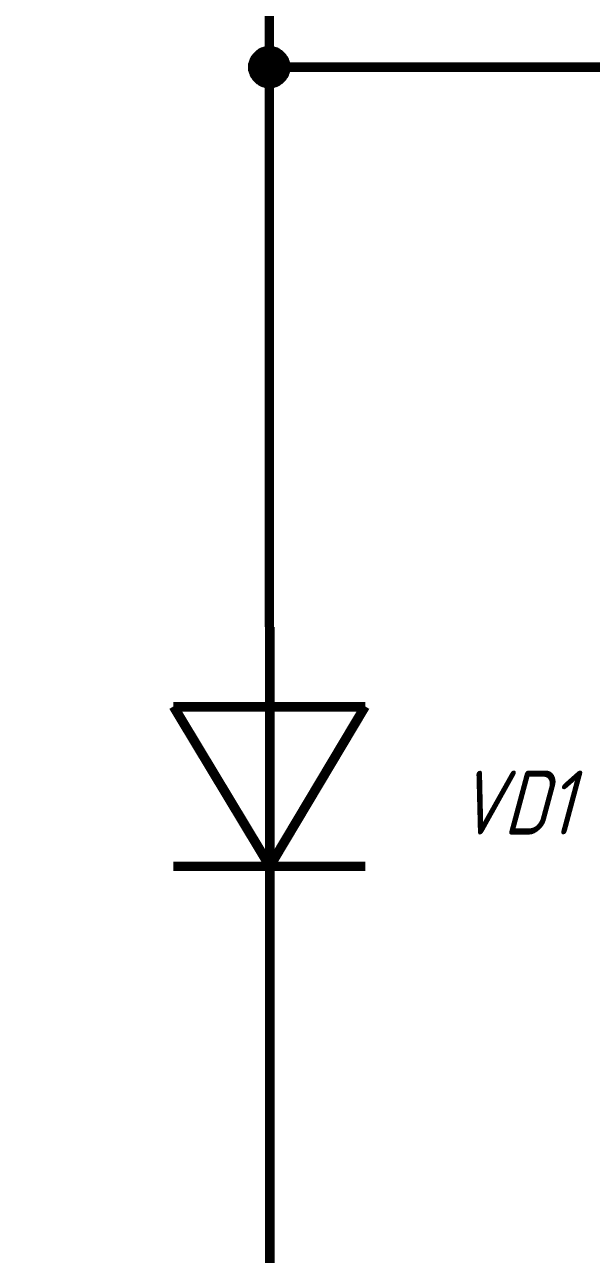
# Paper-space layout 'Layout1' of a CAD drawing. Extents: x -1 to 840, y -1 to 593.
# Drawn here: x 153.22 to 170.93, y 91.37 to 129.83 of the extents above; entities that cross this region are included whole.
import ezdxf

# ---------------------------------------------------------------- set-up
doc = ezdxf.new("R2010")
doc.units = 0
doc.header["$MEASUREMENT"] = 0
doc.layers.add('Sheet', color=255, linetype='CONTINUOUS')
doc.styles.add('GOST type A0', font='', dxfattribs={"oblique": 15, "height": 3.5})
doc.styles.get('GOST type A0').set_extended_font_data('GOST type A')

psp = doc.layouts.get("Layout1")

# ---------------------------------------------------------------- linework, layer by layer
at = {"layer": 'Sheet', "color": 7}
for points, const_width in [([(153.365, 141), (160.865, 141), (160.865, 128.496), (190.85, 128.496), (190.85, 125.995)], 0.3), ([(160.352, 128.496), (160.352, 128.527), (160.352, 128.543), (160.352, 128.574), (160.368, 128.605), (160.368, 128.62), (160.384, 128.651), (160.384, 128.667), (160.399, 128.698), (160.399, 128.713), (160.415, 128.745), (160.43, 128.76), (160.446, 128.776), (160.461, 128.807), (160.477, 128.822), (160.492, 128.838), (160.508, 128.853), (160.523, 128.869), (160.539, 128.884), (160.554, 128.9), (160.585, 128.915), (160.601, 128.931), (160.616, 128.946), (160.648, 128.962), (160.663, 128.962), (160.694, 128.978), (160.71, 128.978), (160.741, 128.993), (160.756, 128.993), (160.787, 129.009), (160.818, 129.009), (160.834, 129.009), (160.865, 129.009)], 0.3), ([(160.352, 128.496), (160.352, 128.527), (160.352, 128.543), (160.352, 128.574), (160.368, 128.605), (160.368, 128.62), (160.384, 128.651), (160.384, 128.667), (160.399, 128.698), (160.399, 128.713), (160.415, 128.745), (160.43, 128.76), (160.446, 128.776), (160.461, 128.807), (160.477, 128.822), (160.492, 128.838), (160.508, 128.853), (160.523, 128.869), (160.539, 128.884), (160.554, 128.9), (160.585, 128.915), (160.601, 128.931), (160.616, 128.946), (160.648, 128.962), (160.663, 128.962), (160.694, 128.978), (160.71, 128.978), (160.741, 128.993), (160.756, 128.993), (160.787, 129.009), (160.818, 129.009), (160.834, 129.009), (160.865, 129.009)], 0.3), ([(160.352, 128.496), (160.352, 128.527), (160.352, 128.543), (160.352, 128.574), (160.368, 128.605), (160.368, 128.62), (160.384, 128.651), (160.384, 128.667), (160.399, 128.698), (160.399, 128.713), (160.415, 128.745), (160.43, 128.76), (160.446, 128.776), (160.461, 128.807), (160.477, 128.822), (160.492, 128.838), (160.508, 128.853), (160.523, 128.869), (160.539, 128.884), (160.554, 128.9), (160.585, 128.915), (160.601, 128.931), (160.616, 128.946), (160.648, 128.962), (160.663, 128.962), (160.694, 128.978), (160.71, 128.978), (160.741, 128.993), (160.756, 128.993), (160.787, 129.009), (160.818, 129.009), (160.834, 129.009), (160.865, 129.009)], 0.3), ([(160.352, 128.496), (160.352, 128.527), (160.352, 128.543), (160.352, 128.574), (160.368, 128.605), (160.368, 128.62), (160.384, 128.651), (160.384, 128.667), (160.399, 128.698), (160.399, 128.713), (160.415, 128.745), (160.43, 128.76), (160.446, 128.776), (160.461, 128.807), (160.477, 128.822), (160.492, 128.838), (160.508, 128.853), (160.523, 128.869), (160.539, 128.884), (160.554, 128.9), (160.585, 128.915), (160.601, 128.931), (160.616, 128.946), (160.648, 128.962), (160.663, 128.962), (160.694, 128.978), (160.71, 128.978), (160.741, 128.993), (160.756, 128.993), (160.787, 129.009), (160.818, 129.009), (160.834, 129.009), (160.865, 129.009)], 0.3), ([(160.352, 128.496), (160.352, 128.527), (160.352, 128.543), (160.352, 128.574), (160.368, 128.605), (160.368, 128.62), (160.384, 128.651), (160.384, 128.667), (160.399, 128.698), (160.399, 128.713), (160.415, 128.745), (160.43, 128.76), (160.446, 128.776), (160.461, 128.807), (160.477, 128.822), (160.492, 128.838), (160.508, 128.853), (160.523, 128.869), (160.539, 128.884), (160.554, 128.9), (160.585, 128.915), (160.601, 128.931), (160.616, 128.946), (160.648, 128.962), (160.663, 128.962), (160.694, 128.978), (160.71, 128.978), (160.741, 128.993), (160.756, 128.993), (160.787, 129.009), (160.818, 129.009), (160.834, 129.009), (160.865, 129.009)], 0.0991), ([(160.352, 128.496), (160.352, 128.527), (160.352, 128.543), (160.352, 128.574), (160.368, 128.605), (160.368, 128.62), (160.384, 128.651), (160.384, 128.667), (160.399, 128.698), (160.399, 128.713), (160.415, 128.745), (160.43, 128.76), (160.446, 128.776), (160.461, 128.807), (160.477, 128.822), (160.492, 128.838), (160.508, 128.853), (160.523, 128.869), (160.539, 128.884), (160.554, 128.9), (160.585, 128.915), (160.601, 128.931), (160.616, 128.946), (160.648, 128.962), (160.663, 128.962), (160.694, 128.978), (160.71, 128.978), (160.741, 128.993), (160.756, 128.993), (160.787, 129.009), (160.818, 129.009), (160.834, 129.009), (160.865, 129.009)], 0.0991), ([(160.352, 128.496), (160.352, 128.527), (160.352, 128.543), (160.352, 128.574), (160.368, 128.605), (160.368, 128.62), (160.384, 128.651), (160.384, 128.667), (160.399, 128.698), (160.399, 128.713), (160.415, 128.745), (160.43, 128.76), (160.446, 128.776), (160.461, 128.807), (160.477, 128.822), (160.492, 128.838), (160.508, 128.853), (160.523, 128.869), (160.539, 128.884), (160.554, 128.9), (160.585, 128.915), (160.601, 128.931), (160.616, 128.946), (160.648, 128.962), (160.663, 128.962), (160.694, 128.978), (160.71, 128.978), (160.741, 128.993), (160.756, 128.993), (160.787, 129.009), (160.818, 129.009), (160.834, 129.009), (160.865, 129.009)], 0.0991), ([(160.352, 128.496), (160.352, 128.527), (160.352, 128.543), (160.352, 128.574), (160.368, 128.605), (160.368, 128.62), (160.384, 128.651), (160.384, 128.667), (160.399, 128.698), (160.399, 128.713), (160.415, 128.745), (160.43, 128.76), (160.446, 128.776), (160.461, 128.807), (160.477, 128.822), (160.492, 128.838), (160.508, 128.853), (160.523, 128.869), (160.539, 128.884), (160.554, 128.9), (160.585, 128.915), (160.601, 128.931), (160.616, 128.946), (160.648, 128.962), (160.663, 128.962), (160.694, 128.978), (160.71, 128.978), (160.741, 128.993), (160.756, 128.993), (160.787, 129.009), (160.818, 129.009), (160.834, 129.009), (160.865, 129.009)], 0.0991), ([(160.865, 129.009), (160.865, 129.009)], 0.3), ([(160.865, 129.009), (160.896, 129.009), (160.912, 129.009), (160.943, 129.009), (160.974, 128.993), (160.989, 128.993), (161.02, 128.978), (161.036, 128.978), (161.067, 128.962), (161.082, 128.962), (161.113, 128.946), (161.129, 128.931), (161.144, 128.915), (161.175, 128.9), (161.191, 128.884), (161.207, 128.869), (161.222, 128.853), (161.238, 128.838), (161.253, 128.822), (161.269, 128.807), (161.284, 128.776), (161.3, 128.76), (161.315, 128.745), (161.331, 128.713), (161.331, 128.698), (161.346, 128.667), (161.346, 128.651), (161.362, 128.62), (161.362, 128.605), (161.377, 128.574), (161.377, 128.543), (161.377, 128.527), (161.377, 128.496)], 0.3), ([(160.865, 129.009), (160.865, 129.009)], 0.3), ([(160.865, 129.009), (160.896, 129.009), (160.912, 129.009), (160.943, 129.009), (160.974, 128.993), (160.989, 128.993), (161.02, 128.978), (161.036, 128.978), (161.067, 128.962), (161.082, 128.962), (161.113, 128.946), (161.129, 128.931), (161.144, 128.915), (161.175, 128.9), (161.191, 128.884), (161.207, 128.869), (161.222, 128.853), (161.238, 128.838), (161.253, 128.822), (161.269, 128.807), (161.284, 128.776), (161.3, 128.76), (161.315, 128.745), (161.331, 128.713), (161.331, 128.698), (161.346, 128.667), (161.346, 128.651), (161.362, 128.62), (161.362, 128.605), (161.377, 128.574), (161.377, 128.543), (161.377, 128.527), (161.377, 128.496)], 0.3), ([(160.865, 129.009), (160.865, 129.009)], 0.3), ([(160.865, 129.009), (160.896, 129.009), (160.912, 129.009), (160.943, 129.009), (160.974, 128.993), (160.989, 128.993), (161.02, 128.978), (161.036, 128.978), (161.067, 128.962), (161.082, 128.962), (161.113, 128.946), (161.129, 128.931), (161.144, 128.915), (161.175, 128.9), (161.191, 128.884), (161.207, 128.869), (161.222, 128.853), (161.238, 128.838), (161.253, 128.822), (161.269, 128.807), (161.284, 128.776), (161.3, 128.76), (161.315, 128.745), (161.331, 128.713), (161.331, 128.698), (161.346, 128.667), (161.346, 128.651), (161.362, 128.62), (161.362, 128.605), (161.377, 128.574), (161.377, 128.543), (161.377, 128.527), (161.377, 128.496)], 0.3), ([(160.865, 129.009), (160.865, 129.009)], 0.3), ([(160.865, 129.009), (160.896, 129.009), (160.912, 129.009), (160.943, 129.009), (160.974, 128.993), (160.989, 128.993), (161.02, 128.978), (161.036, 128.978), (161.067, 128.962), (161.082, 128.962), (161.113, 128.946), (161.129, 128.931), (161.144, 128.915), (161.175, 128.9), (161.191, 128.884), (161.207, 128.869), (161.222, 128.853), (161.238, 128.838), (161.253, 128.822), (161.269, 128.807), (161.284, 128.776), (161.3, 128.76), (161.315, 128.745), (161.331, 128.713), (161.331, 128.698), (161.346, 128.667), (161.346, 128.651), (161.362, 128.62), (161.362, 128.605), (161.377, 128.574), (161.377, 128.543), (161.377, 128.527), (161.377, 128.496)], 0.3), ([(160.865, 129.009), (160.865, 129.009)], 0.0991), ([(160.865, 129.009), (160.896, 129.009), (160.912, 129.009), (160.943, 129.009), (160.974, 128.993), (160.989, 128.993), (161.02, 128.978), (161.036, 128.978), (161.067, 128.962), (161.082, 128.962), (161.113, 128.946), (161.129, 128.931), (161.144, 128.915), (161.175, 128.9), (161.191, 128.884), (161.207, 128.869), (161.222, 128.853), (161.238, 128.838), (161.253, 128.822), (161.269, 128.807), (161.284, 128.776), (161.3, 128.76), (161.315, 128.745), (161.331, 128.713), (161.331, 128.698), (161.346, 128.667), (161.346, 128.651), (161.362, 128.62), (161.362, 128.605), (161.377, 128.574), (161.377, 128.543), (161.377, 128.527), (161.377, 128.496)], 0.0991), ([(160.865, 129.009), (160.865, 129.009)], 0.0991), ([(160.865, 129.009), (160.896, 129.009), (160.912, 129.009), (160.943, 129.009), (160.974, 128.993), (160.989, 128.993), (161.02, 128.978), (161.036, 128.978), (161.067, 128.962), (161.082, 128.962), (161.113, 128.946), (161.129, 128.931), (161.144, 128.915), (161.175, 128.9), (161.191, 128.884), (161.207, 128.869), (161.222, 128.853), (161.238, 128.838), (161.253, 128.822), (161.269, 128.807), (161.284, 128.776), (161.3, 128.76), (161.315, 128.745), (161.331, 128.713), (161.331, 128.698), (161.346, 128.667), (161.346, 128.651), (161.362, 128.62), (161.362, 128.605), (161.377, 128.574), (161.377, 128.543), (161.377, 128.527), (161.377, 128.496)], 0.0991), ([(160.865, 129.009), (160.865, 129.009)], 0.0991), ([(160.865, 129.009), (160.896, 129.009), (160.912, 129.009), (160.943, 129.009), (160.974, 128.993), (160.989, 128.993), (161.02, 128.978), (161.036, 128.978), (161.067, 128.962), (161.082, 128.962), (161.113, 128.946), (161.129, 128.931), (161.144, 128.915), (161.175, 128.9), (161.191, 128.884), (161.207, 128.869), (161.222, 128.853), (161.238, 128.838), (161.253, 128.822), (161.269, 128.807), (161.284, 128.776), (161.3, 128.76), (161.315, 128.745), (161.331, 128.713), (161.331, 128.698), (161.346, 128.667), (161.346, 128.651), (161.362, 128.62), (161.362, 128.605), (161.377, 128.574), (161.377, 128.543), (161.377, 128.527), (161.377, 128.496)], 0.0991), ([(160.865, 129.009), (160.865, 129.009)], 0.0991), ([(160.865, 129.009), (160.896, 129.009), (160.912, 129.009), (160.943, 129.009), (160.974, 128.993), (160.989, 128.993), (161.02, 128.978), (161.036, 128.978), (161.067, 128.962), (161.082, 128.962), (161.113, 128.946), (161.129, 128.931), (161.144, 128.915), (161.175, 128.9), (161.191, 128.884), (161.207, 128.869), (161.222, 128.853), (161.238, 128.838), (161.253, 128.822), (161.269, 128.807), (161.284, 128.776), (161.3, 128.76), (161.315, 128.745), (161.331, 128.713), (161.331, 128.698), (161.346, 128.667), (161.346, 128.651), (161.362, 128.62), (161.362, 128.605), (161.377, 128.574), (161.377, 128.543), (161.377, 128.527), (161.377, 128.496)], 0.0991), ([(160.865, 127.983), (160.834, 127.983), (160.818, 127.983), (160.787, 127.983), (160.756, 127.999), (160.741, 127.999), (160.71, 128.014), (160.694, 128.014), (160.663, 128.03), (160.648, 128.03), (160.616, 128.046), (160.601, 128.061), (160.585, 128.077), (160.554, 128.092), (160.539, 128.108), (160.523, 128.123), (160.508, 128.139), (160.492, 128.154), (160.477, 128.17), (160.461, 128.185), (160.446, 128.216), (160.43, 128.232), (160.415, 128.247), (160.399, 128.279), (160.399, 128.294), (160.384, 128.325), (160.384, 128.341), (160.368, 128.372), (160.368, 128.387), (160.352, 128.418), (160.352, 128.449), (160.352, 128.465), (160.352, 128.496)], 0.3), ([(160.352, 128.496), (160.352, 128.496)], 0.3), ([(160.865, 127.983), (160.834, 127.983), (160.818, 127.983), (160.787, 127.983), (160.756, 127.999), (160.741, 127.999), (160.71, 128.014), (160.694, 128.014), (160.663, 128.03), (160.648, 128.03), (160.616, 128.046), (160.601, 128.061), (160.585, 128.077), (160.554, 128.092), (160.539, 128.108), (160.523, 128.123), (160.508, 128.139), (160.492, 128.154), (160.477, 128.17), (160.461, 128.185), (160.446, 128.216), (160.43, 128.232), (160.415, 128.247), (160.399, 128.279), (160.399, 128.294), (160.384, 128.325), (160.384, 128.341), (160.368, 128.372), (160.368, 128.387), (160.352, 128.418), (160.352, 128.449), (160.352, 128.465), (160.352, 128.496)], 0.3), ([(160.352, 128.496), (160.352, 128.496)], 0.3), ([(160.865, 127.983), (160.834, 127.983), (160.818, 127.983), (160.787, 127.983), (160.756, 127.999), (160.741, 127.999), (160.71, 128.014), (160.694, 128.014), (160.663, 128.03), (160.648, 128.03), (160.616, 128.046), (160.601, 128.061), (160.585, 128.077), (160.554, 128.092), (160.539, 128.108), (160.523, 128.123), (160.508, 128.139), (160.492, 128.154), (160.477, 128.17), (160.461, 128.185), (160.446, 128.216), (160.43, 128.232), (160.415, 128.247), (160.399, 128.279), (160.399, 128.294), (160.384, 128.325), (160.384, 128.341), (160.368, 128.372), (160.368, 128.387), (160.352, 128.418), (160.352, 128.449), (160.352, 128.465), (160.352, 128.496)], 0.3), ([(160.352, 128.496), (160.352, 128.496)], 0.3), ([(160.865, 127.983), (160.834, 127.983), (160.818, 127.983), (160.787, 127.983), (160.756, 127.999), (160.741, 127.999), (160.71, 128.014), (160.694, 128.014), (160.663, 128.03), (160.648, 128.03), (160.616, 128.046), (160.601, 128.061), (160.585, 128.077), (160.554, 128.092), (160.539, 128.108), (160.523, 128.123), (160.508, 128.139), (160.492, 128.154), (160.477, 128.17), (160.461, 128.185), (160.446, 128.216), (160.43, 128.232), (160.415, 128.247), (160.399, 128.279), (160.399, 128.294), (160.384, 128.325), (160.384, 128.341), (160.368, 128.372), (160.368, 128.387), (160.352, 128.418), (160.352, 128.449), (160.352, 128.465), (160.352, 128.496)], 0.3), ([(160.352, 128.496), (160.352, 128.496)], 0.3), ([(160.865, 127.983), (160.834, 127.983), (160.818, 127.983), (160.787, 127.983), (160.756, 127.999), (160.741, 127.999), (160.71, 128.014), (160.694, 128.014), (160.663, 128.03), (160.648, 128.03), (160.616, 128.046), (160.601, 128.061), (160.585, 128.077), (160.554, 128.092), (160.539, 128.108), (160.523, 128.123), (160.508, 128.139), (160.492, 128.154), (160.477, 128.17), (160.461, 128.185), (160.446, 128.216), (160.43, 128.232), (160.415, 128.247), (160.399, 128.279), (160.399, 128.294), (160.384, 128.325), (160.384, 128.341), (160.368, 128.372), (160.368, 128.387), (160.352, 128.418), (160.352, 128.449), (160.352, 128.465), (160.352, 128.496)], 0.0991), ([(160.352, 128.496), (160.352, 128.496)], 0.0991), ([(160.865, 127.983), (160.834, 127.983), (160.818, 127.983), (160.787, 127.983), (160.756, 127.999), (160.741, 127.999), (160.71, 128.014), (160.694, 128.014), (160.663, 128.03), (160.648, 128.03), (160.616, 128.046), (160.601, 128.061), (160.585, 128.077), (160.554, 128.092), (160.539, 128.108), (160.523, 128.123), (160.508, 128.139), (160.492, 128.154), (160.477, 128.17), (160.461, 128.185), (160.446, 128.216), (160.43, 128.232), (160.415, 128.247), (160.399, 128.279), (160.399, 128.294), (160.384, 128.325), (160.384, 128.341), (160.368, 128.372), (160.368, 128.387), (160.352, 128.418), (160.352, 128.449), (160.352, 128.465), (160.352, 128.496)], 0.0991), ([(160.352, 128.496), (160.352, 128.496)], 0.0991), ([(160.865, 127.983), (160.834, 127.983), (160.818, 127.983), (160.787, 127.983), (160.756, 127.999), (160.741, 127.999), (160.71, 128.014), (160.694, 128.014), (160.663, 128.03), (160.648, 128.03), (160.616, 128.046), (160.601, 128.061), (160.585, 128.077), (160.554, 128.092), (160.539, 128.108), (160.523, 128.123), (160.508, 128.139), (160.492, 128.154), (160.477, 128.17), (160.461, 128.185), (160.446, 128.216), (160.43, 128.232), (160.415, 128.247), (160.399, 128.279), (160.399, 128.294), (160.384, 128.325), (160.384, 128.341), (160.368, 128.372), (160.368, 128.387), (160.352, 128.418), (160.352, 128.449), (160.352, 128.465), (160.352, 128.496)], 0.0991), ([(160.352, 128.496), (160.352, 128.496)], 0.0991), ([(160.865, 127.983), (160.834, 127.983), (160.818, 127.983), (160.787, 127.983), (160.756, 127.999), (160.741, 127.999), (160.71, 128.014), (160.694, 128.014), (160.663, 128.03), (160.648, 128.03), (160.616, 128.046), (160.601, 128.061), (160.585, 128.077), (160.554, 128.092), (160.539, 128.108), (160.523, 128.123), (160.508, 128.139), (160.492, 128.154), (160.477, 128.17), (160.461, 128.185), (160.446, 128.216), (160.43, 128.232), (160.415, 128.247), (160.399, 128.279), (160.399, 128.294), (160.384, 128.325), (160.384, 128.341), (160.368, 128.372), (160.368, 128.387), (160.352, 128.418), (160.352, 128.449), (160.352, 128.465), (160.352, 128.496)], 0.0991), ([(160.352, 128.496), (160.352, 128.496)], 0.0991), ([(161.377, 128.496), (161.377, 128.465), (161.377, 128.449), (161.377, 128.418), (161.362, 128.387), (161.362, 128.372), (161.346, 128.341), (161.346, 128.325), (161.331, 128.294), (161.331, 128.279), (161.315, 128.247), (161.3, 128.232), (161.284, 128.216), (161.269, 128.185), (161.253, 128.17), (161.238, 128.154), (161.222, 128.139), (161.207, 128.123), (161.191, 128.108), (161.175, 128.092), (161.144, 128.077), (161.129, 128.061), (161.113, 128.046), (161.082, 128.03), (161.067, 128.03), (161.036, 128.014), (161.02, 128.014), (160.989, 127.999), (160.974, 127.999), (160.943, 127.983), (160.912, 127.983), (160.896, 127.983), (160.865, 127.983)], 0.3), ([(160.865, 113.491), (160.865, 128.496)], 0.3), ([(161.377, 128.496), (161.377, 128.465), (161.377, 128.449), (161.377, 128.418), (161.362, 128.387), (161.362, 128.372), (161.346, 128.341), (161.346, 128.325), (161.331, 128.294), (161.331, 128.279), (161.315, 128.247), (161.3, 128.232), (161.284, 128.216), (161.269, 128.185), (161.253, 128.17), (161.238, 128.154), (161.222, 128.139), (161.207, 128.123), (161.191, 128.108), (161.175, 128.092), (161.144, 128.077), (161.129, 128.061), (161.113, 128.046), (161.082, 128.03), (161.067, 128.03), (161.036, 128.014), (161.02, 128.014), (160.989, 127.999), (160.974, 127.999), (160.943, 127.983), (160.912, 127.983), (160.896, 127.983), (160.865, 127.983)], 0.3), ([(161.377, 128.496), (161.377, 128.465), (161.377, 128.449), (161.377, 128.418), (161.362, 128.387), (161.362, 128.372), (161.346, 128.341), (161.346, 128.325), (161.331, 128.294), (161.331, 128.279), (161.315, 128.247), (161.3, 128.232), (161.284, 128.216), (161.269, 128.185), (161.253, 128.17), (161.238, 128.154), (161.222, 128.139), (161.207, 128.123), (161.191, 128.108), (161.175, 128.092), (161.144, 128.077), (161.129, 128.061), (161.113, 128.046), (161.082, 128.03), (161.067, 128.03), (161.036, 128.014), (161.02, 128.014), (160.989, 127.999), (160.974, 127.999), (160.943, 127.983), (160.912, 127.983), (160.896, 127.983), (160.865, 127.983)], 0.3), ([(161.377, 128.496), (161.377, 128.465), (161.377, 128.449), (161.377, 128.418), (161.362, 128.387), (161.362, 128.372), (161.346, 128.341), (161.346, 128.325), (161.331, 128.294), (161.331, 128.279), (161.315, 128.247), (161.3, 128.232), (161.284, 128.216), (161.269, 128.185), (161.253, 128.17), (161.238, 128.154), (161.222, 128.139), (161.207, 128.123), (161.191, 128.108), (161.175, 128.092), (161.144, 128.077), (161.129, 128.061), (161.113, 128.046), (161.082, 128.03), (161.067, 128.03), (161.036, 128.014), (161.02, 128.014), (160.989, 127.999), (160.974, 127.999), (160.943, 127.983), (160.912, 127.983), (160.896, 127.983), (160.865, 127.983)], 0.3), ([(161.377, 128.496), (161.377, 128.465), (161.377, 128.449), (161.377, 128.418), (161.362, 128.387), (161.362, 128.372), (161.346, 128.341), (161.346, 128.325), (161.331, 128.294), (161.331, 128.279), (161.315, 128.247), (161.3, 128.232), (161.284, 128.216), (161.269, 128.185), (161.253, 128.17), (161.238, 128.154), (161.222, 128.139), (161.207, 128.123), (161.191, 128.108), (161.175, 128.092), (161.144, 128.077), (161.129, 128.061), (161.113, 128.046), (161.082, 128.03), (161.067, 128.03), (161.036, 128.014), (161.02, 128.014), (160.989, 127.999), (160.974, 127.999), (160.943, 127.983), (160.912, 127.983), (160.896, 127.983), (160.865, 127.983)], 0.0991), ([(161.377, 128.496), (161.377, 128.465), (161.377, 128.449), (161.377, 128.418), (161.362, 128.387), (161.362, 128.372), (161.346, 128.341), (161.346, 128.325), (161.331, 128.294), (161.331, 128.279), (161.315, 128.247), (161.3, 128.232), (161.284, 128.216), (161.269, 128.185), (161.253, 128.17), (161.238, 128.154), (161.222, 128.139), (161.207, 128.123), (161.191, 128.108), (161.175, 128.092), (161.144, 128.077), (161.129, 128.061), (161.113, 128.046), (161.082, 128.03), (161.067, 128.03), (161.036, 128.014), (161.02, 128.014), (160.989, 127.999), (160.974, 127.999), (160.943, 127.983), (160.912, 127.983), (160.896, 127.983), (160.865, 127.983)], 0.0991), ([(161.377, 128.496), (161.377, 128.465), (161.377, 128.449), (161.377, 128.418), (161.362, 128.387), (161.362, 128.372), (161.346, 128.341), (161.346, 128.325), (161.331, 128.294), (161.331, 128.279), (161.315, 128.247), (161.3, 128.232), (161.284, 128.216), (161.269, 128.185), (161.253, 128.17), (161.238, 128.154), (161.222, 128.139), (161.207, 128.123), (161.191, 128.108), (161.175, 128.092), (161.144, 128.077), (161.129, 128.061), (161.113, 128.046), (161.082, 128.03), (161.067, 128.03), (161.036, 128.014), (161.02, 128.014), (160.989, 127.999), (160.974, 127.999), (160.943, 127.983), (160.912, 127.983), (160.896, 127.983), (160.865, 127.983)], 0.0991), ([(161.377, 128.496), (161.377, 128.465), (161.377, 128.449), (161.377, 128.418), (161.362, 128.387), (161.362, 128.372), (161.346, 128.341), (161.346, 128.325), (161.331, 128.294), (161.331, 128.279), (161.315, 128.247), (161.3, 128.232), (161.284, 128.216), (161.269, 128.185), (161.253, 128.17), (161.238, 128.154), (161.222, 128.139), (161.207, 128.123), (161.191, 128.108), (161.175, 128.092), (161.144, 128.077), (161.129, 128.061), (161.113, 128.046), (161.082, 128.03), (161.067, 128.03), (161.036, 128.014), (161.02, 128.014), (160.989, 127.999), (160.974, 127.999), (160.943, 127.983), (160.912, 127.983), (160.896, 127.983), (160.865, 127.983)], 0.0991), ([(161.377, 128.496), (161.377, 128.496), (161.377, 128.496), (161.377, 128.496), (161.377, 128.496), (161.377, 128.496), (161.377, 128.496), (161.377, 128.496), (161.377, 128.496), (161.377, 128.496), (161.377, 128.496), (161.377, 128.496), (161.377, 128.496), (161.377, 128.496), (161.377, 128.496), (161.377, 128.496), (161.377, 128.496), (161.377, 128.496), (161.377, 128.496), (161.377, 128.496), (161.377, 128.496), (161.377, 128.496), (161.377, 128.496), (161.377, 128.496), (161.377, 128.496), (161.377, 128.496), (161.377, 128.496), (161.377, 128.496), (161.377, 128.496), (161.377, 128.496), (161.377, 128.496), (161.377, 128.496), (161.377, 128.496)], 0.3), ([(161.377, 128.496), (161.377, 128.496)], 0.3), ([(161.377, 128.496), (161.377, 128.496), (161.377, 128.496), (161.377, 128.496), (161.377, 128.496), (161.377, 128.496), (161.377, 128.496), (161.377, 128.496), (161.377, 128.496), (161.377, 128.496), (161.377, 128.496), (161.377, 128.496), (161.377, 128.496), (161.377, 128.496), (161.377, 128.496), (161.377, 128.496), (161.377, 128.496), (161.377, 128.496), (161.377, 128.496), (161.377, 128.496), (161.377, 128.496), (161.377, 128.496), (161.377, 128.496), (161.377, 128.496), (161.377, 128.496), (161.377, 128.496), (161.377, 128.496), (161.377, 128.496), (161.377, 128.496), (161.377, 128.496), (161.377, 128.496), (161.377, 128.496), (161.377, 128.496)], 0.3), ([(161.377, 128.496), (161.377, 128.496)], 0.3), ([(161.377, 128.496), (161.377, 128.496), (161.377, 128.496), (161.377, 128.496), (161.377, 128.496), (161.377, 128.496), (161.377, 128.496), (161.377, 128.496), (161.377, 128.496), (161.377, 128.496), (161.377, 128.496), (161.377, 128.496), (161.377, 128.496), (161.377, 128.496), (161.377, 128.496), (161.377, 128.496), (161.377, 128.496), (161.377, 128.496), (161.377, 128.496), (161.377, 128.496), (161.377, 128.496), (161.377, 128.496), (161.377, 128.496), (161.377, 128.496), (161.377, 128.496), (161.377, 128.496), (161.377, 128.496), (161.377, 128.496), (161.377, 128.496), (161.377, 128.496), (161.377, 128.496), (161.377, 128.496), (161.377, 128.496)], 0.3), ([(161.377, 128.496), (161.377, 128.496)], 0.3), ([(161.377, 128.496), (161.377, 128.496), (161.377, 128.496), (161.377, 128.496), (161.377, 128.496), (161.377, 128.496), (161.377, 128.496), (161.377, 128.496), (161.377, 128.496), (161.377, 128.496), (161.377, 128.496), (161.377, 128.496), (161.377, 128.496), (161.377, 128.496), (161.377, 128.496), (161.377, 128.496), (161.377, 128.496), (161.377, 128.496), (161.377, 128.496), (161.377, 128.496), (161.377, 128.496), (161.377, 128.496), (161.377, 128.496), (161.377, 128.496), (161.377, 128.496), (161.377, 128.496), (161.377, 128.496), (161.377, 128.496), (161.377, 128.496), (161.377, 128.496), (161.377, 128.496), (161.377, 128.496), (161.377, 128.496)], 0.3), ([(161.377, 128.496), (161.377, 128.496)], 0.3), ([(161.377, 128.496), (161.377, 128.496), (161.377, 128.496), (161.377, 128.496), (161.377, 128.496), (161.377, 128.496), (161.377, 128.496), (161.377, 128.496), (161.377, 128.496), (161.377, 128.496), (161.377, 128.496), (161.377, 128.496), (161.377, 128.496), (161.377, 128.496), (161.377, 128.496), (161.377, 128.496), (161.377, 128.496), (161.377, 128.496), (161.377, 128.496), (161.377, 128.496), (161.377, 128.496), (161.377, 128.496), (161.377, 128.496), (161.377, 128.496), (161.377, 128.496), (161.377, 128.496), (161.377, 128.496), (161.377, 128.496), (161.377, 128.496), (161.377, 128.496), (161.377, 128.496), (161.377, 128.496), (161.377, 128.496)], 0.0991), ([(161.377, 128.496), (161.377, 128.496)], 0.0991), ([(161.377, 128.496), (161.377, 128.496), (161.377, 128.496), (161.377, 128.496), (161.377, 128.496), (161.377, 128.496), (161.377, 128.496), (161.377, 128.496), (161.377, 128.496), (161.377, 128.496), (161.377, 128.496), (161.377, 128.496), (161.377, 128.496), (161.377, 128.496), (161.377, 128.496), (161.377, 128.496), (161.377, 128.496), (161.377, 128.496), (161.377, 128.496), (161.377, 128.496), (161.377, 128.496), (161.377, 128.496), (161.377, 128.496), (161.377, 128.496), (161.377, 128.496), (161.377, 128.496), (161.377, 128.496), (161.377, 128.496), (161.377, 128.496), (161.377, 128.496), (161.377, 128.496), (161.377, 128.496), (161.377, 128.496)], 0.0991), ([(161.377, 128.496), (161.377, 128.496)], 0.0991), ([(161.377, 128.496), (161.377, 128.496), (161.377, 128.496), (161.377, 128.496), (161.377, 128.496), (161.377, 128.496), (161.377, 128.496), (161.377, 128.496), (161.377, 128.496), (161.377, 128.496), (161.377, 128.496), (161.377, 128.496), (161.377, 128.496), (161.377, 128.496), (161.377, 128.496), (161.377, 128.496), (161.377, 128.496), (161.377, 128.496), (161.377, 128.496), (161.377, 128.496), (161.377, 128.496), (161.377, 128.496), (161.377, 128.496), (161.377, 128.496), (161.377, 128.496), (161.377, 128.496), (161.377, 128.496), (161.377, 128.496), (161.377, 128.496), (161.377, 128.496), (161.377, 128.496), (161.377, 128.496), (161.377, 128.496)], 0.0991), ([(161.377, 128.496), (161.377, 128.496)], 0.0991), ([(161.377, 128.496), (161.377, 128.496), (161.377, 128.496), (161.377, 128.496), (161.377, 128.496), (161.377, 128.496), (161.377, 128.496), (161.377, 128.496), (161.377, 128.496), (161.377, 128.496), (161.377, 128.496), (161.377, 128.496), (161.377, 128.496), (161.377, 128.496), (161.377, 128.496), (161.377, 128.496), (161.377, 128.496), (161.377, 128.496), (161.377, 128.496), (161.377, 128.496), (161.377, 128.496), (161.377, 128.496), (161.377, 128.496), (161.377, 128.496), (161.377, 128.496), (161.377, 128.496), (161.377, 128.496), (161.377, 128.496), (161.377, 128.496), (161.377, 128.496), (161.377, 128.496), (161.377, 128.496), (161.377, 128.496)], 0.0991), ([(161.377, 128.496), (161.377, 128.496)], 0.0991), ([(160.865, 110.99), (160.865, 113.491)], 0.3), ([(160.88, 110.99), (160.88, 100.986)], 0.3), ([(157.868, 108.504), (160.88, 103.503)], 0.3), ([(163.862, 108.489), (157.868, 108.489)], 0.3), ([(160.88, 103.503), (163.862, 108.504)], 0.3), ([(163.862, 103.503), (157.868, 103.503)], 0.3), ([(160.88, 100.986), (160.88, 98.501)], 0.3), ([(160.88, 98.501), (160.88, 80.979)], 0.3)]:
    psp.add_lwpolyline(points, dxfattribs=dict(at, const_width=const_width))
at = {"layer": 'Sheet', "color": 7, "const_width": 0.508}
psp.add_lwpolyline([(160.517, 128.503, 1), (161.025, 128.503, 1)], format="xyb", close=True, dxfattribs=at)

# ---------------------------------------------------------------- texts
at = {"layer": 'Sheet', "color": 7, "style": 'GOST type A0', "oblique": 15}
psp.add_text('VD1', height=2, dxfattribs=at).set_placement((166.719, 104.497))

doc.saveas('drawing.dxf')
